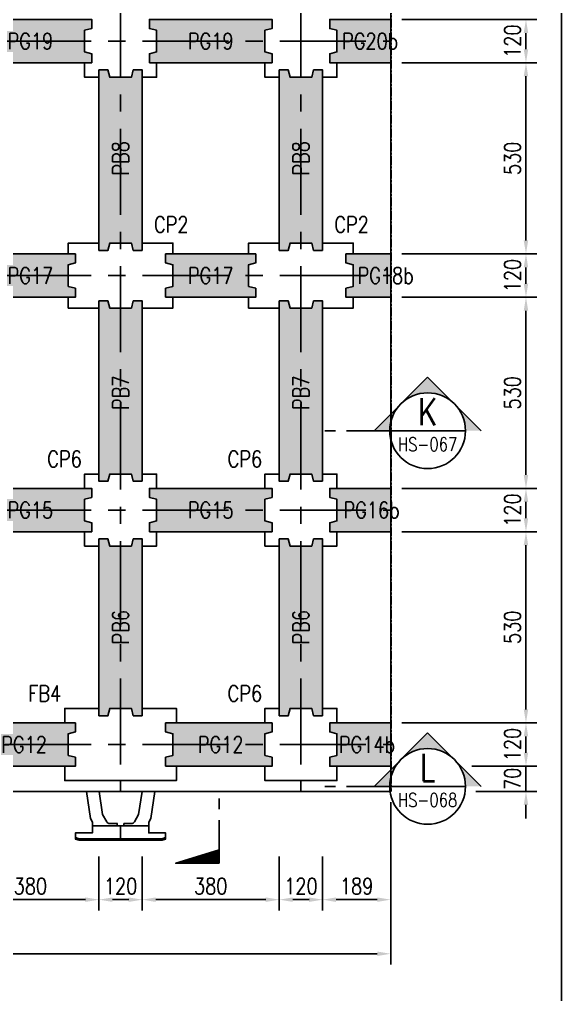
# Model space of a CAD drawing. Extents: x -3697 to 31808, y -9561 to -1274.
# Drawn here: x 30305 to 31808, y -6368 to -3665 of the extents above; entities that cross this region are included whole.
import ezdxf
from ezdxf.enums import TextEntityAlignment as Align

# ---------------------------------------------------------------- set-up
doc = ezdxf.new("R2010")
doc.units = 0
doc.header["$LTSCALE"] = 0.05
doc.linetypes.add('CENTER', pattern=[50.8, 31.75, -6.35, 6.35, -6.35])
doc.linetypes.add('DASHED', pattern=[19.05, 12.7, -6.35])
doc.layers.get('0').update_dxf_attribs({"linetype": 'CONTINUOUS'})
doc.layers.get('Defpoints').update_dxf_attribs({"linetype": 'CONTINUOUS'})
for name, color, linetype in [('DIM_03', 1, 'CONTINUOUS'), ('HB_0', 7, 'CONTINUOUS'), ('HB_DIM', 1, 'CONTINUOUS'), ('場鑄梁', 4, 'CONTINUOUS'), ('場鑄梁_虛線', 4, 'CONTINUOUS'), ('底圖', 7, 'CONTINUOUS'), ('防舷材', 7, 'CONTINUOUS'), ('預鑄梁', 7, 'CONTINUOUS'), ('預鑄梁_HATCH', 253, 'CONTINUOUS'), ('預鑄梁_TXT', 2, 'CONTINUOUS'), ('預鑄梁_外緣', 7, 'CONTINUOUS'), ('預鑄樁帽', 6, 'CONTINUOUS'), ('預鑄樁帽_TXT', 2, 'CONTINUOUS')]:
    doc.layers.add(name, color=color, linetype=linetype)
doc.layers.get('預鑄樁帽').off()
doc.styles.get("Standard").update_dxf_attribs({"font": 'ROMANS.shx', "width": 0.8, "bigfont": 'lchinap.shx'})
doc.styles.add('結構平面-V3$0$STANDARD', font='ROMANS', dxfattribs={"width": 0.8, "bigfont": 'LCHINA.shx'})
doc.dimstyles.new('150cm', dxfattribs={"dimscale": 15, "dimtxt": 3, "dimasz": 2.5, "dimexe": 2, "dimexo": 2, "dimgap": 1, "dimtad": 1, "dimdsep": 46, "dimtxsty": 'Standard', "dimcen": 0, "dimclrt": 2, "dimadec": 0, "dimazin": 0, "dimtfac": 1, "dimtix": 1, "dimtmove": 2, "dimatfit": 3, "dimfxl": 0, "dimtolj": 1, "dimtzin": 0, "dimarcsym": 0})

# ---------------------------------------------------------------- blocks, each defined once
blk = doc.blocks.new('*D212')
at = {"layer": 'Defpoints', "color": 0}
for p in [(31335.1, -3665.3), (31335.1, -3785.3), (31709.1, -3785.3)]:
    blk.add_point(p, dxfattribs=at)
at = {"layer": 'HB_DIM', "color": 0, "lineweight": -2}
for p, q in [((31365.1, -3665.3), (31739.1, -3665.3)), ((31709.1, -3702.8), (31709.1, -3747.8)), ((31365.1, -3785.3), (31739.1, -3785.3))]:
    blk.add_line(p, q, dxfattribs=at)
at = {"layer": 'HB_DIM', "color": 0}
for points in [[(31702.8, -3702.8), (31715.3, -3702.8), (31709.1, -3665.3)], [(31702.8, -3747.8), (31715.3, -3747.8), (31709.1, -3785.3)]]:
    blk.add_solid(points, dxfattribs=at)
at = {"layer": 'HB_DIM', "color": 2, "insert": (31671.6, -3725.3), "char_height": 45, "attachment_point": 5, "rotation": 90}
blk.add_mtext('\\A1;120', dxfattribs=at)
blk = doc.blocks.new('*D213')
at = {"layer": 'Defpoints', "color": 0}
for p in [(31335.1, -3785.3), (31335.1, -4315.3), (31709.1, -4315.3)]:
    blk.add_point(p, dxfattribs=at)
at = {"layer": 'HB_DIM', "color": 0, "lineweight": -2}
for p, q in [((31365.1, -3785.3), (31739.1, -3785.3)), ((31709.1, -3822.8), (31709.1, -4277.8)), ((31365.1, -4315.3), (31739.1, -4315.3))]:
    blk.add_line(p, q, dxfattribs=at)
at = {"layer": 'HB_DIM', "color": 0}
for points in [[(31702.8, -3822.8), (31715.3, -3822.8), (31709.1, -3785.3)], [(31702.8, -4277.8), (31715.3, -4277.8), (31709.1, -4315.3)]]:
    blk.add_solid(points, dxfattribs=at)
at = {"layer": 'HB_DIM', "color": 2, "insert": (31671.6, -4050.3), "char_height": 45, "attachment_point": 5, "rotation": 90}
blk.add_mtext('\\A1;530', dxfattribs=at)
blk = doc.blocks.new('*D214')
at = {"layer": 'Defpoints', "color": 0}
for p in [(31335.1, -4315.3), (31335.1, -4435.3), (31709.1, -4435.3)]:
    blk.add_point(p, dxfattribs=at)
at = {"layer": 'HB_DIM', "color": 0, "lineweight": -2}
for p, q in [((31365.1, -4315.3), (31739.1, -4315.3)), ((31709.1, -4352.8), (31709.1, -4397.8)), ((31365.1, -4435.3), (31739.1, -4435.3))]:
    blk.add_line(p, q, dxfattribs=at)
at = {"layer": 'HB_DIM', "color": 0}
for points in [[(31702.8, -4352.8), (31715.3, -4352.8), (31709.1, -4315.3)], [(31702.8, -4397.8), (31715.3, -4397.8), (31709.1, -4435.3)]]:
    blk.add_solid(points, dxfattribs=at)
at = {"layer": 'HB_DIM', "color": 2, "insert": (31671.6, -4375.3), "char_height": 45, "attachment_point": 5, "rotation": 90}
blk.add_mtext('\\A1;120', dxfattribs=at)
blk = doc.blocks.new('*D215')
at = {"layer": 'Defpoints', "color": 0}
for p in [(31335.1, -4435.3), (31335.1, -4965.3), (31709.1, -4965.3)]:
    blk.add_point(p, dxfattribs=at)
at = {"layer": 'HB_DIM', "color": 0, "lineweight": -2}
for p, q in [((31365.1, -4435.3), (31739.1, -4435.3)), ((31709.1, -4472.8), (31709.1, -4927.8)), ((31365.1, -4965.3), (31739.1, -4965.3))]:
    blk.add_line(p, q, dxfattribs=at)
at = {"layer": 'HB_DIM', "color": 0}
for points in [[(31702.8, -4472.8), (31715.3, -4472.8), (31709.1, -4435.3)], [(31702.8, -4927.8), (31715.3, -4927.8), (31709.1, -4965.3)]]:
    blk.add_solid(points, dxfattribs=at)
at = {"layer": 'HB_DIM', "color": 2, "insert": (31671.6, -4700.3), "char_height": 45, "attachment_point": 5, "rotation": 90}
blk.add_mtext('\\A1;530', dxfattribs=at)
blk = doc.blocks.new('*D216')
at = {"layer": 'Defpoints', "color": 0}
for p in [(31335.1, -4965.3), (31335.1, -5085.3), (31709.1, -5085.3)]:
    blk.add_point(p, dxfattribs=at)
at = {"layer": 'HB_DIM', "color": 0, "lineweight": -2}
for p, q in [((31365.1, -4965.3), (31739.1, -4965.3)), ((31709.1, -5002.8), (31709.1, -5047.8)), ((31365.1, -5085.3), (31739.1, -5085.3))]:
    blk.add_line(p, q, dxfattribs=at)
at = {"layer": 'HB_DIM', "color": 0}
for points in [[(31702.8, -5002.8), (31715.3, -5002.8), (31709.1, -4965.3)], [(31702.8, -5047.8), (31715.3, -5047.8), (31709.1, -5085.3)]]:
    blk.add_solid(points, dxfattribs=at)
at = {"layer": 'HB_DIM', "color": 2, "insert": (31671.6, -5025.3), "char_height": 45, "attachment_point": 5, "rotation": 90}
blk.add_mtext('\\A1;120', dxfattribs=at)
blk = doc.blocks.new('*D217')
at = {"layer": 'Defpoints', "color": 0}
for p in [(31335.1, -5085.3), (31335.1, -5615.3), (31709.1, -5615.3)]:
    blk.add_point(p, dxfattribs=at)
at = {"layer": 'HB_DIM', "color": 0, "lineweight": -2}
for p, q in [((31365.1, -5085.3), (31739.1, -5085.3)), ((31709.1, -5122.8), (31709.1, -5577.8)), ((31365.1, -5615.3), (31739.1, -5615.3))]:
    blk.add_line(p, q, dxfattribs=at)
at = {"layer": 'HB_DIM', "color": 0}
for points in [[(31702.8, -5122.8), (31715.3, -5122.8), (31709.1, -5085.3)], [(31702.8, -5577.8), (31715.3, -5577.8), (31709.1, -5615.3)]]:
    blk.add_solid(points, dxfattribs=at)
at = {"layer": 'HB_DIM', "color": 2, "insert": (31671.6, -5350.3), "char_height": 45, "attachment_point": 5, "rotation": 90}
blk.add_mtext('\\A1;530', dxfattribs=at)
blk = doc.blocks.new('*D218')
at = {"layer": 'Defpoints', "color": 0}
for p in [(31335.1, -5615.3), (31528.8, -5735.3), (31709.1, -5735.3)]:
    blk.add_point(p, dxfattribs=at)
at = {"layer": 'HB_DIM', "color": 0, "lineweight": -2}
for p, q in [((31365.1, -5615.3), (31739.1, -5615.3)), ((31709.1, -5652.8), (31709.1, -5697.8)), ((31558.8, -5735.3), (31739.1, -5735.3))]:
    blk.add_line(p, q, dxfattribs=at)
at = {"layer": 'HB_DIM', "color": 0}
for points in [[(31702.8, -5652.8), (31715.3, -5652.8), (31709.1, -5615.3)], [(31702.8, -5697.8), (31715.3, -5697.8), (31709.1, -5735.3)]]:
    blk.add_solid(points, dxfattribs=at)
at = {"layer": 'HB_DIM', "color": 2, "insert": (31671.6, -5675.3), "char_height": 45, "attachment_point": 5, "rotation": 90}
blk.add_mtext('\\A1;120', dxfattribs=at)
blk = doc.blocks.new('*D219')
at = {"layer": 'Defpoints', "color": 0}
for p in [(31528.8, -5735.3), (31540.5, -5805.3), (31709.1, -5805.3)]:
    blk.add_point(p, dxfattribs=at)
at = {"layer": 'HB_DIM', "color": 0, "lineweight": -2}
for p, q in [((31709.1, -5697.8), (31709.1, -5660.3)), ((31558.8, -5735.3), (31739.1, -5735.3)), ((31709.1, -5735.3), (31709.1, -5805.3)), ((31570.5, -5805.3), (31739.1, -5805.3)), ((31709.1, -5842.8), (31709.1, -5880.3))]:
    blk.add_line(p, q, dxfattribs=at)
at = {"layer": 'HB_DIM', "color": 0}
for points in [[(31702.8, -5697.8), (31715.3, -5697.8), (31709.1, -5735.3)], [(31702.8, -5842.8), (31715.3, -5842.8), (31709.1, -5805.3)]]:
    blk.add_solid(points, dxfattribs=at)
at = {"layer": 'HB_DIM', "color": 2, "insert": (31671.6, -5770.3), "char_height": 45, "attachment_point": 5, "rotation": 90}
blk.add_mtext('\\A1;70', dxfattribs=at)
blk = doc.blocks.new('*D234')
at = {"layer": 'Defpoints', "color": 0}
for p in [(30145.1, -5955.3), (30525.1, -5955.3), (30525.1, -6105.3)]:
    blk.add_point(p, dxfattribs=at)
at = {"layer": 'HB_DIM', "color": 0, "lineweight": -2}
for p, q in [((30145.1, -5985.3), (30145.1, -6135.3)), ((30525.1, -5985.3), (30525.1, -6135.3)), ((30182.6, -6105.3), (30487.6, -6105.3))]:
    blk.add_line(p, q, dxfattribs=at)
at = {"layer": 'HB_DIM', "color": 0}
for points in [[(30182.6, -6099.1), (30182.6, -6111.6), (30145.1, -6105.3)], [(30487.6, -6099.1), (30487.6, -6111.6), (30525.1, -6105.3)]]:
    blk.add_solid(points, dxfattribs=at)
at = {"layer": 'HB_DIM', "color": 2, "insert": (30335.1, -6067.8), "char_height": 45, "attachment_point": 5}
blk.add_mtext('\\A1;380', dxfattribs=at)
blk = doc.blocks.new('*D235')
at = {"layer": 'Defpoints', "color": 0}
for p in [(30525.1, -5955.3), (30645.1, -5955.3), (30645.1, -6105.3)]:
    blk.add_point(p, dxfattribs=at)
at = {"layer": 'HB_DIM', "color": 0, "lineweight": -2}
for p, q in [((30525.1, -5985.3), (30525.1, -6135.3)), ((30645.1, -5985.3), (30645.1, -6135.3)), ((30562.6, -6105.3), (30607.6, -6105.3))]:
    blk.add_line(p, q, dxfattribs=at)
at = {"layer": 'HB_DIM', "color": 0}
for points in [[(30562.6, -6099.1), (30562.6, -6111.6), (30525.1, -6105.3)], [(30607.6, -6099.1), (30607.6, -6111.6), (30645.1, -6105.3)]]:
    blk.add_solid(points, dxfattribs=at)
at = {"layer": 'HB_DIM', "color": 2, "insert": (30585.1, -6067.8), "char_height": 45, "attachment_point": 5}
blk.add_mtext('\\A1;120', dxfattribs=at)
blk = doc.blocks.new('*D236')
at = {"layer": 'Defpoints', "color": 0}
for p in [(30645.1, -5955.3), (31025.1, -5955.3), (31025.1, -6105.3)]:
    blk.add_point(p, dxfattribs=at)
at = {"layer": 'HB_DIM', "color": 0, "lineweight": -2}
for p, q in [((30645.1, -5985.3), (30645.1, -6135.3)), ((31025.1, -5985.3), (31025.1, -6135.3)), ((30682.6, -6105.3), (30987.6, -6105.3))]:
    blk.add_line(p, q, dxfattribs=at)
at = {"layer": 'HB_DIM', "color": 0}
for points in [[(30682.6, -6099.1), (30682.6, -6111.6), (30645.1, -6105.3)], [(30987.6, -6099.1), (30987.6, -6111.6), (31025.1, -6105.3)]]:
    blk.add_solid(points, dxfattribs=at)
at = {"layer": 'HB_DIM', "color": 2, "insert": (30835.1, -6067.8), "char_height": 45, "attachment_point": 5}
blk.add_mtext('\\A1;380', dxfattribs=at)
blk = doc.blocks.new('*D237')
at = {"layer": 'Defpoints', "color": 0}
for p in [(31025.1, -5955.3), (31145.1, -5955.3), (31145.1, -6105.3)]:
    blk.add_point(p, dxfattribs=at)
at = {"layer": 'HB_DIM', "color": 0, "lineweight": -2}
for p, q in [((31025.1, -5985.3), (31025.1, -6135.3)), ((31145.1, -5985.3), (31145.1, -6135.3)), ((31062.6, -6105.3), (31107.6, -6105.3))]:
    blk.add_line(p, q, dxfattribs=at)
at = {"layer": 'HB_DIM', "color": 0}
for points in [[(31062.6, -6099.1), (31062.6, -6111.6), (31025.1, -6105.3)], [(31107.6, -6099.1), (31107.6, -6111.6), (31145.1, -6105.3)]]:
    blk.add_solid(points, dxfattribs=at)
at = {"layer": 'HB_DIM', "color": 2, "insert": (31085.1, -6067.8), "char_height": 45, "attachment_point": 5}
blk.add_mtext('\\A1;120', dxfattribs=at)
blk = doc.blocks.new('*D238')
at = {"layer": 'Defpoints', "color": 0}
for p in [(31334.1, -5805.3), (31145.1, -5955.3), (31334.1, -6105.3)]:
    blk.add_point(p, dxfattribs=at)
at = {"layer": 'HB_DIM', "color": 0, "lineweight": -2}
for p, q in [((31334.1, -5835.3), (31334.1, -6135.3)), ((31145.1, -5985.3), (31145.1, -6135.3)), ((31182.6, -6105.3), (31296.6, -6105.3))]:
    blk.add_line(p, q, dxfattribs=at)
at = {"layer": 'HB_DIM', "color": 0}
for points in [[(31182.6, -6099.1), (31182.6, -6111.6), (31145.1, -6105.3)], [(31296.6, -6099.1), (31296.6, -6111.6), (31334.1, -6105.3)]]:
    blk.add_solid(points, dxfattribs=at)
at = {"layer": 'HB_DIM', "color": 2, "insert": (31239.6, -6067.8), "char_height": 45, "attachment_point": 5}
blk.add_mtext('\\A1;189', dxfattribs=at)
blk = doc.blocks.new('*D239')
at = {"layer": 'Defpoints', "color": 0}
for p in [(26836.1, -5805.3), (31334.1, -5805.3), (31334.1, -6255.3)]:
    blk.add_point(p, dxfattribs=at)
at = {"layer": 'HB_DIM', "color": 0, "lineweight": -2}
for p, q in [((26836.1, -5835.3), (26836.1, -6285.3)), ((31334.1, -5835.3), (31334.1, -6285.3)), ((26873.6, -6255.3), (31296.6, -6255.3))]:
    blk.add_line(p, q, dxfattribs=at)
at = {"layer": 'HB_DIM', "color": 0}
for points in [[(26873.6, -6249.1), (26873.6, -6261.6), (26836.1, -6255.3)], [(31296.6, -6249.1), (31296.6, -6261.6), (31334.1, -6255.3)]]:
    blk.add_solid(points, dxfattribs=at)
at = {"layer": 'HB_DIM', "color": 2, "insert": (29085.1, -6217.8), "char_height": 45, "attachment_point": 5}
blk.add_mtext('\\A1;4498', dxfattribs=at)
blk = doc.blocks.new('HP1250-flat-1')
at = {"color": 7, "linetype": 'Continuous'}
for points in [[(-0.947, 1.35), (-0.838, 0.601), (-0.78, 0.5), (-0.78, 0.4)], [(0.947, 1.35), (0.838, 0.601), (0.78, 0.5), (0.78, 0.4)]]:
    blk.add_lwpolyline(points, dxfattribs=at)
for points in [[(-0.09, 0.4), (-0.09, 0.457, 0.414214), (-0.095, 0.462), (-0.298, 0.462, -0.272631), (-0.385, 0.512), (-0.5, 0.715), (-0.594, 1.35)], [(0.09, 0.4), (0.09, 0.457, -0.414214), (0.095, 0.462), (0.298, 0.462, 0.272631), (0.385, 0.512), (0.5, 0.715), (0.594, 1.35)]]:
    blk.add_lwpolyline(points, format="xyb", dxfattribs=at)
for points in [[(0, 0.4), (0, 0.04), (-1.144, 0.04), (-1.25, 0.072), (-1.25, 0.2), (-0.78, 0.2), (-0.78, 0.4)], [(0, 0.4), (0, 0.04), (1.144, 0.04), (1.25, 0.072), (1.25, 0.2), (0.78, 0.2), (0.78, 0.4)], [(-1.15, 0), (-0.75, 0), (-0.75, 0.04), (-1.144, 0.04), (-1.25, 0.072), (-1.25, 0.03)], [(-0.75, 0.04), (-0.75, 0), (-0.25, 0), (-0.25, 0.04)], [(0, 0.04), (0, 0), (-0.25, 0), (-0.25, 0.04)], [(0, 0.04), (0, 0), (0.25, 0), (0.25, 0.04)], [(0.75, 0.04), (0.75, 0), (0.25, 0), (0.25, 0.04)], [(1.15, 0), (0.75, 0), (0.75, 0.04), (1.144, 0.04), (1.25, 0.072), (1.25, 0.03)]]:
    blk.add_lwpolyline(points, close=True, dxfattribs=at)
blk = doc.blocks.new('CP2')
at = {"layer": '預鑄樁帽_TXT', "linetype": 'Continuous', "width": 0.8}
blk.add_text('CP2', height=45, dxfattribs=at).set_placement((-14.5, 241.6), align=Align.MIDDLE)
blk = doc.blocks.new('SEC2U0-n')
at = {"color": 2, "linetype": 'Continuous'}
for p, q in [((-9.9, 0), (0, 9.9)), ((0, 9.9), (9.9, 0)), ((-7.51, 0), (-10.62, 0))]:
    blk.add_line(p, q, dxfattribs=at)
at = {"color": 3}
for p, q in [((-17, 0), (-19, 0)), ((-15, 0), (-7, 0))]:
    blk.add_line(p, q, dxfattribs=at)
at = {"color": 2, "linetype": 'Continuous'}
blk.add_circle((0, 0), 7, dxfattribs=at)
for points in [[(0, 9.9), (-3.5, 6.06), (-4.95, 4.95), (-4.26, 5.55)], [(0, 9.9), (-1.81, 6.76), (-3.5, 6.06), (-1.81, 6.76)], [(0, 9.9), (0, 7), (-1.81, 6.76), (-0.91, 6.94)], [(0, 9.9), (3.5, 6.06), (4.95, 4.95), (4.26, 5.55)], [(0, 9.9), (1.81, 6.76), (3.5, 6.06), (1.81, 6.76)], [(0, 9.9), (0, 7), (1.81, 6.76), (0.91, 6.94)], [(-9.9, 0), (-6.06, 3.5), (-4.95, 4.95), (-5.55, 4.26)], [(9.9, 0), (6.06, 3.5), (4.95, 4.95), (5.55, 4.26)], [(-9.9, 0), (-6.76, 1.81), (-6.06, 3.5), (-6.76, 1.81)], [(-9.9, 0), (-7, 0), (-6.76, 1.81), (-6.94, 0.91)], [(9.9, 0), (6.76, 1.81), (6.06, 3.5), (6.76, 1.81)], [(9.9, 0), (7, 0), (6.76, 1.81), (6.94, 0.91)]]:
    blk.add_solid(points, dxfattribs=at)
blk = doc.blocks.new('ST-n')
at = {"color": 2}
blk.add_line((-7, 0), (7, 0), dxfattribs=at)
blk.add_circle((0, 0), 7, dxfattribs=at)
at = {"color": 3, "width": 0.8}
blk.add_attdef('A', text='', height=4.5, dxfattribs=at).set_placement((0, 3.5), align=Align.MIDDLE)
at = {"color": 1, "width": 0.8}
blk.add_attdef('HB2002', text='', height=2.5, dxfattribs=at).set_placement((0, -2.5), align=Align.MIDDLE)
blk = doc.blocks.new('*X332')
at = {"color": 0, "linetype": 'Continuous'}
for p, q in [((81.47, 269.21), (82.63, 270.37)), ((81.65, 269.21), (82.89, 270.45)), ((81.83, 269.21), (83.14, 270.53)), ((82, 269.21), (83.4, 270.61)), ((82.18, 269.21), (83.66, 270.69)), ((82.36, 269.21), (83.91, 270.77)), ((82.53, 269.21), (84.17, 270.85)), ((82.71, 269.21), (84.43, 270.93)), ((82.89, 269.21), (84.69, 271.01)), ((83.06, 269.21), (84.94, 271.09)), ((83.24, 269.21), (85.2, 271.17)), ((83.42, 269.21), (85.46, 271.25)), ((83.59, 269.21), (85.71, 271.33)), ((83.77, 269.21), (85.97, 271.41)), ((83.95, 269.21), (86.23, 271.49)), ((84.12, 269.21), (86.49, 271.57)), ((84.3, 269.21), (86.74, 271.65)), ((84.48, 269.21), (86.93, 271.66)), ((84.65, 269.21), (86.93, 271.48)), ((84.83, 269.21), (86.93, 271.31)), ((85.01, 269.21), (86.93, 271.13)), ((85.19, 269.21), (86.93, 270.95)), ((85.36, 269.21), (86.93, 270.78)), ((85.54, 269.21), (86.93, 270.6)), ((85.72, 269.21), (86.93, 270.42)), ((79, 269.21), (79.03, 269.24)), ((79.17, 269.21), (79.29, 269.32)), ((79.35, 269.21), (79.54, 269.4)), ((79.53, 269.21), (79.8, 269.48)), ((79.71, 269.21), (80.06, 269.56)), ((79.88, 269.21), (80.31, 269.64)), ((80.06, 269.21), (80.57, 269.72)), ((80.24, 269.21), (80.83, 269.8)), ((80.41, 269.21), (81.09, 269.88)), ((80.59, 269.21), (81.34, 269.96)), ((80.77, 269.21), (81.6, 270.04)), ((80.94, 269.21), (81.86, 270.12)), ((81.12, 269.21), (82.11, 270.2)), ((81.3, 269.21), (82.37, 270.29)), ((85.89, 269.21), (86.93, 270.25)), ((86.07, 269.21), (86.93, 270.07)), ((86.25, 269.21), (86.93, 269.89)), ((86.42, 269.21), (86.93, 269.72)), ((86.6, 269.21), (86.93, 269.54)), ((86.78, 269.21), (86.93, 269.36))]:
    blk.add_line(p, q, dxfattribs=at)
blk = doc.blocks.new('SEND-n')
at = {"color": 3}
for p, q in [((8, 0), (0, 0)), ((10, 0), (12, 0))]:
    blk.add_line(p, q, dxfattribs=at)
at = {"color": 2, "linetype": 'Continuous'}
blk.add_lwpolyline([(0, 0), (0, 8), (2.5, 0)], close=True, dxfattribs=at)
at = {"color": 2, "linetype": 'Continuous', "rotation": 270}
blk.add_blockref('*X332', (-269.21, 86.93), dxfattribs=at)
blk = doc.blocks.new('CP6')
at = {"layer": '預鑄樁帽_TXT', "linetype": 'Continuous', "width": 0.8}
blk.add_text('CP6', height=45, dxfattribs=at).set_placement((-265.3, 251.6), align=Align.MIDDLE)
blk = doc.blocks.new('FB4')
at = {"layer": '預鑄樁帽_TXT', "linetype": 'Continuous', "width": 0.8}
blk.add_text('FB4', height=45, dxfattribs=at).set_placement((-365.3, 241.6), align=Align.MIDDLE)
blk = doc.blocks.new('PB6')
at = {"layer": '預鑄梁_HATCH'}
blk.add_hatch(color=256, dxfattribs=at).paths.add_polyline_path([(-120, 10), (-95, 10), (-90, 30), (-30, 30), (-25, 10), (0, 10), (0, 500), (-25, 500), (-30, 480), (-90, 480), (-95, 500), (-120, 500)])
at = {"layer": '預鑄梁', "linetype": 'DASHED', "ltscale": 50}
blk.add_lwpolyline([(0, 10), (-25, 10), (-30, 30), (-90, 30), (-95, 10), (-120, 10), (-120, 500), (-95, 500), (-90, 480), (-30, 480), (-25, 500), (0, 500), (0, 10)], dxfattribs=at)
at = {"layer": '預鑄梁_外緣'}
blk.add_lwpolyline([(0, 10), (-25, 10), (-30, 30), (-90, 30), (-95, 10), (-120, 10), (-120, 500), (-95, 500), (-90, 480), (-30, 480), (-25, 500), (0, 500), (0, 10)], dxfattribs=at)
at = {"layer": '預鑄梁_TXT', "linetype": 'Continuous', "style": '結構平面-V3$0$STANDARD', "width": 0.8}
blk.add_text('PB6', height=45, rotation=90, dxfattribs=at).set_placement((-60, 255), align=Align.MIDDLE)
blk = doc.blocks.new('PB7')
at = {"layer": '預鑄梁_HATCH'}
blk.add_hatch(color=256, dxfattribs=at).paths.add_polyline_path([(-120, 10), (-95, 10), (-90, 30), (-30, 30), (-25, 10), (0, 10), (0, 510), (-25, 510), (-30, 490), (-90, 490), (-95, 510), (-120, 510)])
at = {"layer": '預鑄梁', "linetype": 'DASHED', "ltscale": 50}
blk.add_lwpolyline([(0, 10), (-25, 10), (-30, 30), (-90, 30), (-95, 10), (-120, 10), (-120, 510), (-95, 510), (-90, 490), (-30, 490), (-25, 510), (0, 510), (0, 10)], dxfattribs=at)
at = {"layer": '預鑄梁_外緣'}
blk.add_lwpolyline([(0, 10), (-25, 10), (-30, 30), (-90, 30), (-95, 10), (-120, 10), (-120, 510), (-95, 510), (-90, 490), (-30, 490), (-25, 510), (0, 510), (0, 10)], dxfattribs=at)
at = {"layer": '預鑄梁_TXT', "linetype": 'Continuous', "style": '結構平面-V3$0$STANDARD', "width": 0.8}
blk.add_text('PB7', height=45, rotation=90, dxfattribs=at).set_placement((-60, 255), align=Align.MIDDLE)
blk = doc.blocks.new('PB8')
at = {"layer": '預鑄梁_HATCH'}
blk.add_hatch(color=256, dxfattribs=at).paths.add_polyline_path([(-95, 500), (-120, 500), (-120, 0), (-95, 0), (-90, 20), (-30, 20), (-25, 0), (0, 0), (0, 500), (-25, 500), (-30, 480), (-90, 480)])
at = {"layer": '預鑄梁', "linetype": 'DASHED', "ltscale": 50}
blk.add_lwpolyline([(0, 0), (-25, 0), (-30, 20), (-90, 20), (-95, 0), (-120, 0), (-120, 500), (-95, 500), (-90, 480), (-30, 480), (-25, 500), (0, 500), (0, 0)], dxfattribs=at)
at = {"layer": '預鑄梁_外緣'}
blk.add_lwpolyline([(0, 0), (-25, 0), (-30, 20), (-90, 20), (-95, 0), (-120, 0), (-120, 500), (-95, 500), (-90, 480), (-30, 480), (-25, 500), (0, 500), (0, 0)], dxfattribs=at)
at = {"layer": '預鑄梁_TXT', "linetype": 'Continuous', "style": '結構平面-V3$0$STANDARD', "width": 0.8}
blk.add_text('PB8', height=45, rotation=90, dxfattribs=at).set_placement((-60, 255), align=Align.MIDDLE)
blk = doc.blocks.new('PG12')
at = {"layer": '預鑄梁_HATCH'}
blk.add_hatch(color=256, dxfattribs=at).paths.add_polyline_path([(295, 0), (295, 25), (275, 30), (275, 90), (295, 95), (295, 120), (0, 120), (0, 95), (20, 90), (20, 30), (0, 25), (0, 0)])
at = {"layer": '預鑄梁', "linetype": 'DASHED', "ltscale": 50}
blk.add_lwpolyline([(0, 0), (0, 25), (20, 30), (20, 90), (0, 95), (0, 120), (295, 120), (295, 95), (275, 90), (275, 30), (295, 25), (295, 0), (0, 0)], dxfattribs=at)
at = {"layer": '預鑄梁_外緣'}
blk.add_lwpolyline([(0, 0), (0, 25), (20, 30), (20, 90), (0, 95), (0, 120), (295, 120), (295, 95), (275, 90), (275, 30), (295, 25), (295, 0), (0, 0)], dxfattribs=at)
at = {"layer": '預鑄梁_TXT', "linetype": 'Continuous', "style": '結構平面-V3$0$STANDARD', "width": 0.8}
blk.add_text('PG12', height=45, rotation=0, dxfattribs=at).set_placement((152.5, 60), align=Align.MIDDLE)
blk = doc.blocks.new('PG14b')
at = {"layer": '預鑄梁_HATCH'}
blk.add_hatch(color=256, dxfattribs=at).paths.add_polyline_path([(-169, 25), (-169, 0), (0, 0), (0, 120), (-169, 120), (-169, 95), (-149, 90), (-149, 30)])
at = {"layer": '預鑄梁', "linetype": 'DASHED', "ltscale": 50}
blk.add_lwpolyline([(0, 0), (0, 120), (-169, 120), (-169, 95), (-149, 90), (-149, 30), (-169, 25), (-169, 0)], close=True, dxfattribs=at)
at = {"layer": '預鑄梁_外緣'}
blk.add_lwpolyline([(0, 0), (0, 120), (-169, 120), (-169, 95), (-149, 90), (-149, 30), (-169, 25), (-169, 0)], close=True, dxfattribs=at)
at = {"layer": '預鑄梁_TXT', "linetype": 'Continuous', "style": '結構平面-V3$0$STANDARD', "width": 0.8}
blk.add_text('PG14b', height=45, rotation=360, dxfattribs=at).set_placement((-65.8, 60), align=Align.MIDDLE)
blk = doc.blocks.new('PG15')
at = {"layer": '預鑄梁_HATCH'}
blk.add_hatch(color=256, dxfattribs=at).paths.add_polyline_path([(10, 25), (10, 0), (350, 0), (350, 25), (330, 30), (330, 90), (350, 95), (350, 120), (10, 120), (10, 95), (30, 90), (30, 30)])
at = {"layer": '預鑄梁', "linetype": 'DASHED', "ltscale": 50}
blk.add_lwpolyline([(10, 0), (10, 25), (30, 30), (30, 90), (10, 95), (10, 120), (350, 120), (350, 95), (330, 90), (330, 30), (350, 25), (350, 0), (10, 0)], dxfattribs=at)
at = {"layer": '預鑄梁_外緣'}
blk.add_lwpolyline([(10, 0), (10, 25), (30, 30), (30, 90), (10, 95), (10, 120), (350, 120), (350, 95), (330, 90), (330, 30), (350, 25), (350, 0), (10, 0)], dxfattribs=at)
at = {"layer": '預鑄梁_TXT', "linetype": 'Continuous', "style": '結構平面-V3$0$STANDARD', "width": 0.8}
blk.add_text('PG15', height=45, rotation=0, dxfattribs=at).set_placement((180, 60), align=Align.MIDDLE)
blk = doc.blocks.new('PG16b')
at = {"layer": '預鑄梁_HATCH'}
blk.add_hatch(color=256, dxfattribs=at).paths.add_polyline_path([(-169, 25), (-169, 0), (0, 0), (0, 120), (-169, 120), (-169, 95), (-149, 90), (-149, 30)])
at = {"layer": '預鑄梁', "linetype": 'DASHED', "ltscale": 50}
blk.add_lwpolyline([(0, 0), (0, 120), (-169, 120), (-169, 95), (-149, 90), (-149, 30), (-169, 25), (-169, 0)], close=True, dxfattribs=at)
at = {"layer": '預鑄梁_外緣'}
blk.add_lwpolyline([(0, 0), (0, 120), (-169, 120), (-169, 95), (-149, 90), (-149, 30), (-169, 25), (-169, 0)], close=True, dxfattribs=at)
at = {"layer": '預鑄梁_TXT', "linetype": 'Continuous', "style": '結構平面-V3$0$STANDARD', "width": 0.8}
blk.add_text('PG16b', height=45, rotation=360, dxfattribs=at).set_placement((-53, 60), align=Align.MIDDLE)
blk = doc.blocks.new('PG17')
at = {"layer": '預鑄梁_HATCH'}
blk.add_hatch(color=256, dxfattribs=at).paths.add_polyline_path([(250, 0), (250, 25), (230, 30), (230, 90), (250, 95), (250, 120), (0, 120), (0, 95), (20, 90), (20, 30), (0, 25), (0, 0)])
at = {"layer": '預鑄梁', "linetype": 'DASHED', "ltscale": 50}
blk.add_lwpolyline([(0, 0), (0, 25), (20, 30), (20, 90), (0, 95), (0, 120), (250, 120), (250, 95), (230, 90), (230, 30), (250, 25), (250, 0), (0, 0)], dxfattribs=at)
at = {"layer": '預鑄梁_外緣'}
blk.add_lwpolyline([(0, 0), (0, 25), (20, 30), (20, 90), (0, 95), (0, 120), (250, 120), (250, 95), (230, 90), (230, 30), (250, 25), (250, 0), (0, 0)], dxfattribs=at)
at = {"layer": '預鑄梁_TXT', "linetype": 'Continuous', "style": '結構平面-V3$0$STANDARD', "width": 0.8}
blk.add_text('PG17', height=45, rotation=0, dxfattribs=at).set_placement((125, 60), align=Align.MIDDLE)
blk = doc.blocks.new('PG18b')
at = {"layer": '預鑄梁_HATCH'}
blk.add_hatch(color=256, dxfattribs=at).paths.add_polyline_path([(124, 120), (124, 0), (0, 0), (0, 25), (20, 30), (20, 90), (0, 95), (0, 120)])
at = {"layer": '預鑄梁', "linetype": 'DASHED', "ltscale": 50}
blk.add_lwpolyline([(124, 0), (124, 120), (0, 120), (0, 95), (20, 90), (20, 30), (0, 25), (0, 0)], close=True, dxfattribs=at)
at = {"layer": '預鑄梁_外緣'}
blk.add_lwpolyline([(124, 0), (124, 120), (0, 120), (0, 95), (20, 90), (20, 30), (0, 25), (0, 0)], close=True, dxfattribs=at)
at = {"layer": '預鑄梁_TXT', "linetype": 'Continuous', "style": '結構平面-V3$0$STANDARD', "width": 0.8}
blk.add_text('PG18b', height=45, rotation=360, dxfattribs=at).set_placement((110, 60), align=Align.MIDDLE)
blk = doc.blocks.new('PG19')
at = {"layer": '預鑄梁_HATCH'}
blk.add_hatch(color=256, dxfattribs=at).paths.add_polyline_path([(10, 25), (10, 0), (350, 0), (350, 25), (330, 30), (330, 90), (350, 95), (350, 120), (10, 120), (10, 95), (30, 90), (30, 30)])
at = {"layer": '預鑄梁', "linetype": 'DASHED', "ltscale": 50}
blk.add_lwpolyline([(10, 0), (10, 25), (30, 30), (30, 90), (10, 95), (10, 120), (350, 120), (350, 95), (330, 90), (330, 30), (350, 25), (350, 0), (10, 0)], dxfattribs=at)
at = {"layer": '預鑄梁_外緣'}
blk.add_lwpolyline([(10, 0), (10, 25), (30, 30), (30, 90), (10, 95), (10, 120), (350, 120), (350, 95), (330, 90), (330, 30), (350, 25), (350, 0), (10, 0)], dxfattribs=at)
at = {"layer": '預鑄梁_TXT', "linetype": 'Continuous', "style": '結構平面-V3$0$STANDARD', "width": 0.8}
blk.add_text('PG19', height=45, rotation=0, dxfattribs=at).set_placement((180, 60), align=Align.MIDDLE)
blk = doc.blocks.new('PG20b')
at = {"layer": '預鑄梁_HATCH'}
blk.add_hatch(color=256, dxfattribs=at).paths.add_polyline_path([(-169, 25), (-169, 0), (0, 0), (0, 120), (-169, 120), (-169, 95), (-149, 90), (-149, 30)])
at = {"layer": '預鑄梁', "linetype": 'DASHED', "ltscale": 50}
blk.add_lwpolyline([(0, 0), (0, 120), (-169, 120), (-169, 95), (-149, 90), (-149, 30), (-169, 25), (-169, 0)], close=True, dxfattribs=at)
at = {"layer": '預鑄梁_外緣'}
blk.add_lwpolyline([(0, 0), (0, 120), (-169, 120), (-169, 95), (-149, 90), (-149, 30), (-169, 25), (-169, 0)], close=True, dxfattribs=at)
at = {"layer": '預鑄梁_TXT', "linetype": 'Continuous', "style": '結構平面-V3$0$STANDARD', "width": 0.8}
blk.add_text('PG20b', height=45, rotation=360, dxfattribs=at).set_placement((-56.9, 60), align=Align.MIDDLE)
blk = doc.blocks.new('碼頭結構總配置圖')
at = {"layer": 'Defpoints', "color": 217}
blk.add_lwpolyline([(31807.6, -8226.3), (28815.1, -8226.3), (28815.1, -9561.3), (19972.6, -9561.3), (19972.6, -1273.8), (31807.6, -1273.8)], close=True, dxfattribs=at)
at = {"layer": '場鑄梁'}
for points in [[(30525.1, -3825.3), (30485.1, -3825.3), (30485.1, -3785.3)], [(30685.1, -3785.3), (30685.1, -3825.3), (30645.1, -3825.3)], [(31025.1, -3825.3), (30985.1, -3825.3), (30985.1, -3785.3)], [(31185.1, -3785.3), (31185.1, -3825.3), (31145.1, -3825.3)], [(30525.1, -4285.3), (30440.1, -4285.3), (30440.1, -4315.3)], [(30730.1, -4315.3), (30730.1, -4285.3), (30645.1, -4285.3)], [(31025.1, -4285.3), (30940.1, -4285.3), (30940.1, -4315.3)], [(31230.1, -4315.3), (31230.1, -4285.3), (31145.1, -4285.3)], [(30525.1, -4465.3), (30440.1, -4465.3), (30440.1, -4435.3)], [(30730.1, -4435.3), (30730.1, -4465.3), (30645.1, -4465.3)], [(31025.1, -4465.3), (30940.1, -4465.3), (30940.1, -4435.3)], [(31230.1, -4435.3), (31230.1, -4465.3), (31145.1, -4465.3)], [(30525.1, -4925.3), (30485.1, -4925.3), (30485.1, -4965.3)], [(30685.1, -4965.3), (30685.1, -4925.3), (30645.1, -4925.3)], [(31025.1, -4925.3), (30985.1, -4925.3), (30985.1, -4965.3)], [(31185.1, -4965.3), (31185.1, -4925.3), (31145.1, -4925.3)], [(30525.1, -5125.3), (30485.1, -5125.3), (30485.1, -5085.3)], [(30685.1, -5085.3), (30685.1, -5125.3), (30645.1, -5125.3)], [(31025.1, -5125.3), (30985.1, -5125.3), (30985.1, -5085.3)], [(31185.1, -5085.3), (31185.1, -5125.3), (31145.1, -5125.3)], [(30430.1, -5615.3), (30430.1, -5575.3), (30525.1, -5575.3)], [(30740.1, -5615.3), (30740.1, -5575.3), (30645.1, -5575.3)], [(31025.1, -5575.3), (30985.1, -5575.3), (30985.1, -5615.3)], [(31185.1, -5615.3), (31185.1, -5575.3), (31145.1, -5575.3)], [(30430.1, -5735.3), (30430.1, -5775.3), (30740.1, -5775.3), (30740.1, -5735.3)], [(30985.1, -5735.3), (30985.1, -5775.3), (31185.1, -5775.3), (31185.1, -5735.3)]]:
    blk.add_lwpolyline(points, dxfattribs=at)
at = {"layer": '場鑄梁_虛線', "linetype": 'DASHED', "ltscale": 50}
for points in [[(30525.1, -3825.3), (30485.1, -3825.3), (30485.1, -3785.3)], [(30685.1, -3785.3), (30685.1, -3825.3), (30645.1, -3825.3)], [(31025.1, -3825.3), (30985.1, -3825.3), (30985.1, -3785.3)], [(31185.1, -3785.3), (31185.1, -3825.3), (31145.1, -3825.3)], [(30525.1, -4285.3), (30440.1, -4285.3), (30440.1, -4315.3)], [(30730.1, -4315.3), (30730.1, -4285.3), (30645.1, -4285.3)], [(31025.1, -4285.3), (30940.1, -4285.3), (30940.1, -4315.3)], [(31230.1, -4315.3), (31230.1, -4285.3), (31145.1, -4285.3)], [(30525.1, -4465.3), (30440.1, -4465.3), (30440.1, -4435.3)], [(30730.1, -4435.3), (30730.1, -4465.3), (30645.1, -4465.3)], [(31025.1, -4465.3), (30940.1, -4465.3), (30940.1, -4435.3)], [(31230.1, -4435.3), (31230.1, -4465.3), (31145.1, -4465.3)], [(30525.1, -4925.3), (30485.1, -4925.3), (30485.1, -4965.3)], [(30685.1, -4965.3), (30685.1, -4925.3), (30645.1, -4925.3)], [(31025.1, -4925.3), (30985.1, -4925.3), (30985.1, -4965.3)], [(31185.1, -4965.3), (31185.1, -4925.3), (31145.1, -4925.3)], [(30525.1, -5125.3), (30485.1, -5125.3), (30485.1, -5085.3)], [(30685.1, -5085.3), (30685.1, -5125.3), (30645.1, -5125.3)], [(31025.1, -5125.3), (30985.1, -5125.3), (30985.1, -5085.3)], [(31185.1, -5085.3), (31185.1, -5125.3), (31145.1, -5125.3)], [(30430.1, -5615.3), (30430.1, -5575.3), (30525.1, -5575.3)], [(30740.1, -5615.3), (30740.1, -5575.3), (30645.1, -5575.3)], [(31025.1, -5575.3), (30985.1, -5575.3), (30985.1, -5615.3)], [(31185.1, -5615.3), (31185.1, -5575.3), (31145.1, -5575.3)], [(30430.1, -5735.3), (30430.1, -5775.3), (30740.1, -5775.3), (30740.1, -5735.3)], [(30985.1, -5735.3), (30985.1, -5775.3), (31185.1, -5775.3), (31185.1, -5735.3)]]:
    blk.add_lwpolyline(points, dxfattribs=at)
at = {"layer": '底圖', "color": 252, "linetype": 'CENTER', "ltscale": 150}
for p, q in [((30585.1, -2825.3), (30585.1, -5805.3)), ((31085.1, -2825.3), (31085.1, -5805.3)), ((26836.1, -3725.3), (31335.1, -3725.3)), ((26836.1, -4375.3), (31335.1, -4375.3)), ((26836.1, -5025.3), (31335.1, -5025.3)), ((26836.1, -5675.3), (31335.1, -5675.3))]:
    blk.add_line(p, q, dxfattribs=at)
at = {"layer": '底圖', "linetype": 'CENTER', "ltscale": 15}
blk.add_line((31335.1, -2825.3), (31335.1, -5805.3), dxfattribs=at)
at = {"layer": '底圖', "color": 4, "linetype": 'Continuous'}
blk.add_lwpolyline([(31334.1, -2825.3), (31334.1, -5805.3), (26836.1, -5805.3), (26836.1, -2825.3), (31334.1, -2825.3)], dxfattribs=at)
at = {"layer": 'DIM_03', "xscale": 14.99999999999999, "yscale": 14.99999999999999, "zscale": 14.99999999999999, "rotation": 8.610337444451461e-07}
for p in [(31436.4, -4805.3), (31436.4, -5791.4)]:
    blk.add_blockref('SEC2U0-n', p, dxfattribs=at)
at = {"layer": 'DIM_03', "linetype": 'Continuous'}
ref = blk.add_blockref('ST-n', (31436.4, -4805.3), dxfattribs=dict(at, xscale=14.99999999999999, yscale=14.99999999999999, zscale=14.99999999999999, rotation=7.778253450905704e-07))
ref.add_attrib('HB2002', 'HS-067', dxfattribs={"layer": '0', "color": 1, "height": 37.5, "rotation": 360, "width": 0.8}).set_placement((31436.4, -4842.8), align=Align.MIDDLE)
ref.add_attrib('A', 'K', dxfattribs={"layer": '0', "color": 3, "height": 75, "rotation": 360, "width": 0.8}).set_placement((31436.4, -4752.8), align=Align.MIDDLE)
ref = blk.add_blockref('ST-n', (31436.4, -5791.4), dxfattribs=dict(at, xscale=14.99999999999999, yscale=14.99999999999999, zscale=14.99999999999999, rotation=7.778253450905704e-07))
ref.add_attrib('HB2002', 'HS-068', dxfattribs={"layer": '0', "color": 1, "height": 37.5, "rotation": 360, "width": 0.8}).set_placement((31436.4, -5828.9), align=Align.MIDDLE)
ref.add_attrib('A', 'L', dxfattribs={"layer": '0', "color": 3, "height": 75, "rotation": 360, "width": 0.8}).set_placement((31436.4, -5738.9), align=Align.MIDDLE)
at = {"layer": 'DIM_03', "linetype": 'Continuous', "xscale": 14.99999999999999, "yscale": 14.99999999999999, "zscale": 14.99999999999999, "rotation": 90.00000086094916}
blk.add_blockref('SEND-n', (30858, -6004.5), dxfattribs=at)
at = {"layer": '防舷材', "xscale": 100, "yscale": 100, "zscale": 100}
blk.add_blockref('HP1250-flat-1', (30585.1, -5940.3), dxfattribs=at)
at = {"layer": '預鑄梁'}
for name, p in [('PG19', (30155.1, -3785.3)), ('PG19', (30655.1, -3785.3)), ('PG20b', (31334.1, -3785.3)), ('PB8', (30645.1, -4305.3)), ('PB8', (31145.1, -4305.3)), ('PG17', (30210.1, -4435.3)), ('PG17', (30710.1, -4435.3)), ('PG18b', (31210.1, -4435.3)), ('PB7', (30645.1, -4955.3)), ('PB7', (31145.1, -4955.3)), ('PG15', (30155.1, -5085.3)), ('PG15', (30655.1, -5085.3)), ('PG16b', (31334.1, -5085.3)), ('PB6', (30645.1, -5605.3)), ('PB6', (31145.1, -5605.3)), ('PG12', (30165.1, -5735.3)), ('PG12', (30710.1, -5735.3)), ('PG14b', (31334.1, -5735.3))]:
    blk.add_blockref(name, p, dxfattribs=at)
at = {"layer": '預鑄樁帽'}
for name, p in [('CP2', (30740.1, -4475.3)), ('CP2', (31240.1, -4475.3)), ('CP6', (30695.1, -5135.3)), ('CP6', (31195.1, -5135.3)), ('FB4', (30740.1, -5775.3)), ('CP6', (31195.1, -5785.3))]:
    blk.add_blockref(name, p, dxfattribs=at)

msp = doc.modelspace()

# ---------------------------------------------------------------- block references
at = {"layer": 'HB_0'}
msp.add_blockref('碼頭結構總配置圖', (0, 0), dxfattribs=at)

# ---------------------------------------------------------------- dimensions: what is measured, and where the dimension line sits
at = {"layer": 'HB_DIM'}
for base, p1, p2, picture, middle in [((31709.062, -3785.327), (31335.062, -3665.327), (31335.062, -3785.327), '*D212', (31671.562, -3725.327)), ((31709.062, -4315.327), (31335.062, -3785.327), (31335.062, -4315.327), '*D213', (31671.562, -4050.327)), ((31709.062, -4435.327), (31335.062, -4315.327), (31335.062, -4435.327), '*D214', (31671.562, -4375.327)), ((31709.062, -4965.327), (31335.062, -4435.327), (31335.062, -4965.327), '*D215', (31671.562, -4700.327)), ((31709.062, -5085.327), (31335.062, -4965.327), (31335.062, -5085.327), '*D216', (31671.562, -5025.327)), ((31709.062, -5615.327), (31335.062, -5085.327), (31335.062, -5615.327), '*D217', (31671.562, -5350.327)), ((31709.062, -5735.327), (31335.062, -5615.327), (31528.821, -5735.327), '*D218', (31671.562, -5675.327)), ((31709.062, -5805.327), (31528.821, -5735.327), (31540.521, -5805.327), '*D219', (31671.562, -5770.327))]:
    dim = msp.add_linear_dim(base=base, p1=p1, p2=p2, angle=90, dimstyle='150cm', dxfattribs=at)
    dim.commit()
    dim.dimension.update_dxf_attribs({"geometry": picture, "text_midpoint": middle})
for base, p1, p2, picture, middle in [((31334.062, -6255.327), (26836.062, -5805.327), (31334.062, -5805.327), '*D239', (29085.062, -6217.827)), ((31334.062, -6105.327), (31145.062, -5955.327), (31334.062, -5805.327), '*D238', (31239.562, -6067.827)), ((30525.062, -6105.327), (30145.062, -5955.327), (30525.062, -5955.327), '*D234', (30335.062, -6067.827)), ((30645.062, -6105.327), (30525.062, -5955.327), (30645.062, -5955.327), '*D235', (30585.062, -6067.827)), ((31025.062, -6105.327), (30645.062, -5955.327), (31025.062, -5955.327), '*D236', (30835.062, -6067.827)), ((31145.062, -6105.327), (31025.062, -5955.327), (31145.062, -5955.327), '*D237', (31085.062, -6067.827))]:
    dim = msp.add_linear_dim(base=base, p1=p1, p2=p2, dimstyle='150cm', dxfattribs=at)
    dim.commit()
    dim.dimension.update_dxf_attribs({"geometry": picture, "text_midpoint": middle})

doc.saveas('drawing.dxf')
